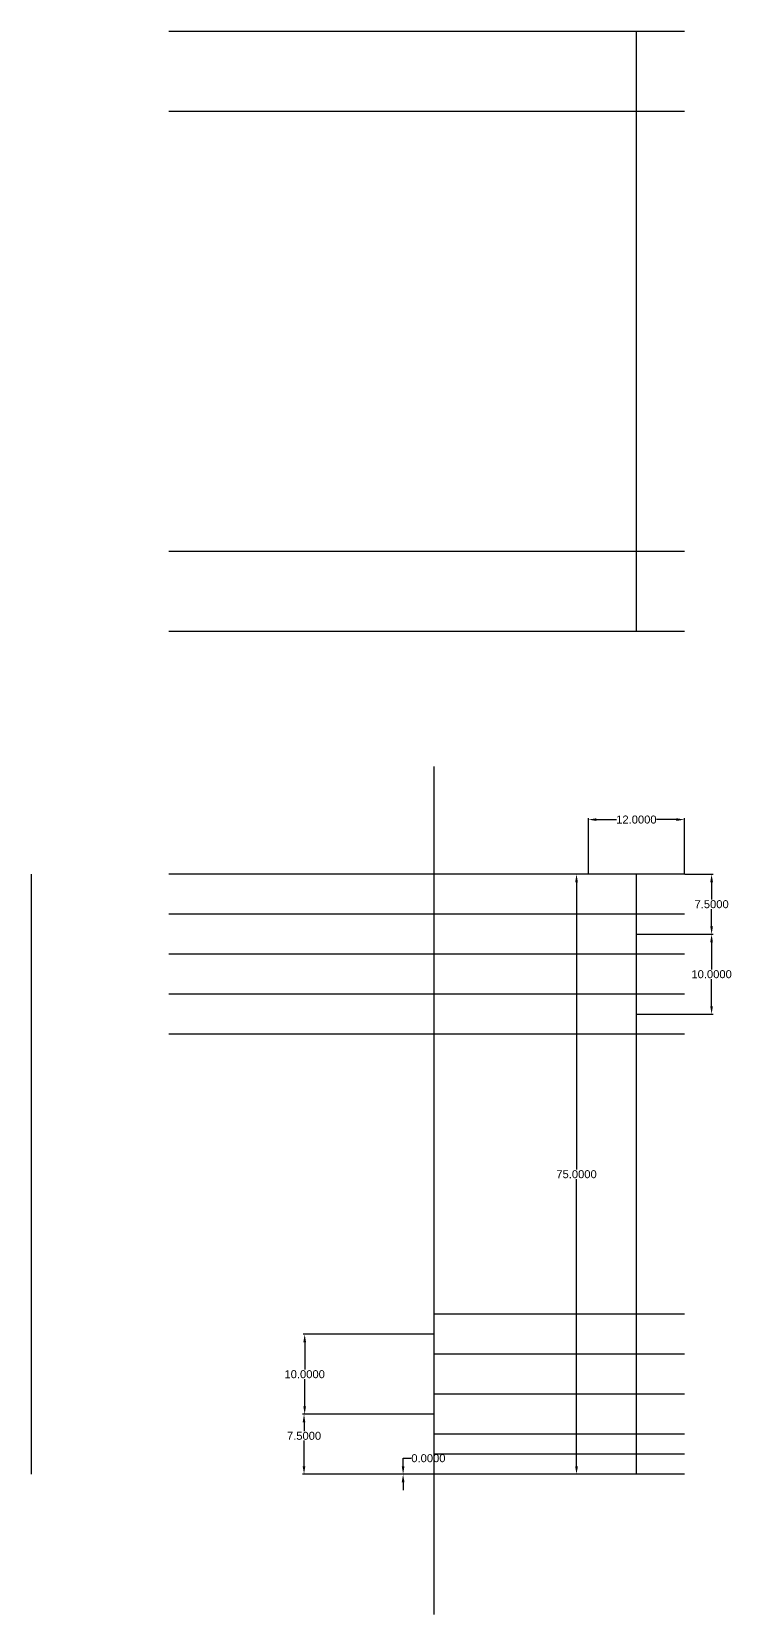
# Model space of a CAD drawing. Header units: millimetres. Extents: x -501 to 129, y -547 to 134.
# Drawn here: x -21.3 to 66.2, y -547.2 to -349.4 of the extents above; entities that cross this region are included whole.
import ezdxf

# ---------------------------------------------------------------- set-up
doc = ezdxf.new("R2010")
doc.units = ezdxf.units.MM
doc.header["$MEASUREMENT"] = 0
doc.layers.add('dimension', color=10, linetype='Continuous')
doc.layers.add('plate_top', color=7, linetype='Continuous', true_color=0xc2ced6)
doc.layers.add('scruw', color=7, linetype='Continuous', true_color=0x1f282e)
doc.styles.get("Standard").update_dxf_attribs({"font": 'arial.ttf'})
doc.dimstyles.get("Standard").update_dxf_attribs({"dimtxt": 1, "dimasz": 1, "dimexe": 0.18, "dimexo": 0.0625, "dimgap": 0.09, "dimtad": 0, "dimtih": 1, "dimtoh": 1, "dimdec": 4, "dimzin": 0, "dimdsep": 46, "dimtxsty": 'Standard', "dimcen": 0.09, "dimadec": 0, "dimazin": 0, "dimtfac": 1, "dimtdec": 4, "dimtofl": 0, "dimtmove": 0, "dimatfit": 3, "dimfxl": 1, "dimtolj": 1, "dimtzin": 0, "dimarcsym": 0})

# ---------------------------------------------------------------- blocks, each defined once
blk = doc.blocks.new('*D3')
at = {"layer": 'Defpoints', "color": 0, "transparency": 16777216}
for p in [(12.77, -522.19), (28.97, -522.19), (28.97, -529.69)]:
    blk.add_point(p, dxfattribs=at)
at = {"layer": 'dimension', "color": 0, "lineweight": -2, "transparency": 16777216}
for p, q in [((28.91, -522.19), (12.59, -522.19)), ((12.77, -523.19), (12.77, -524.29)), ((12.77, -528.69), (12.77, -525.49)), ((28.91, -529.69), (12.59, -529.69))]:
    blk.add_line(p, q, dxfattribs=at)
at = {"layer": 'dimension', "color": 0, "transparency": 16777216}
for points in [[(12.6, -523.19), (12.93, -523.19), (12.77, -522.19)], [(12.6, -528.69), (12.93, -528.69), (12.77, -529.69)]]:
    blk.add_solid(points, dxfattribs=at)
at = {"layer": 'dimension', "color": 0, "transparency": 16777216, "insert": (12.77, -524.89), "char_height": 1, "attachment_point": 5}
blk.add_mtext('\\A1;7.5000', dxfattribs=at)
blk = doc.blocks.new('*D4')
at = {"layer": 'Defpoints', "color": 0, "transparency": 16777216}
for p in [(12.85, -512.19), (28.97, -512.19), (28.97, -522.19)]:
    blk.add_point(p, dxfattribs=at)
at = {"layer": 'dimension', "color": 0, "lineweight": -2, "transparency": 16777216}
for p, q in [((28.91, -512.19), (12.67, -512.19)), ((12.85, -513.19), (12.85, -516.59)), ((12.85, -521.19), (12.85, -517.79)), ((28.91, -522.19), (12.67, -522.19))]:
    blk.add_line(p, q, dxfattribs=at)
at = {"layer": 'dimension', "color": 0, "transparency": 16777216}
for points in [[(12.68, -513.19), (13.02, -513.19), (12.85, -512.19)], [(12.68, -521.19), (13.02, -521.19), (12.85, -522.19)]]:
    blk.add_solid(points, dxfattribs=at)
at = {"layer": 'dimension', "color": 0, "transparency": 16777216, "insert": (12.85, -517.19), "char_height": 1, "attachment_point": 5}
blk.add_mtext('\\A1;10.0000', dxfattribs=at)
blk = doc.blocks.new('*D5')
at = {"layer": 'Defpoints', "color": 0, "transparency": 16777216}
for p in [(48.3, -447.86), (48.3, -454.69), (60.3, -454.69)]:
    blk.add_point(p, dxfattribs=at)
at = {"layer": 'dimension', "color": 0, "lineweight": -2, "transparency": 16777216}
for p, q in [((48.3, -454.63), (48.3, -447.68)), ((49.3, -447.86), (51.8, -447.86)), ((59.3, -447.86), (56.81, -447.86)), ((60.3, -454.63), (60.3, -447.68))]:
    blk.add_line(p, q, dxfattribs=at)
at = {"layer": 'dimension', "color": 0, "transparency": 16777216}
for points in [[(49.3, -447.69), (49.3, -448.03), (48.3, -447.86)], [(59.3, -447.69), (59.3, -448.03), (60.3, -447.86)]]:
    blk.add_solid(points, dxfattribs=at)
at = {"layer": 'dimension', "color": 0, "transparency": 16777216, "insert": (54.3, -447.86), "char_height": 1, "attachment_point": 5}
blk.add_mtext('\\A1;12.0000', dxfattribs=at)
blk = doc.blocks.new('*D7')
at = {"layer": 'Defpoints', "color": 0, "transparency": 16777216}
for p in [(25.15, -529.69), (36.73, -529.69), (48.3, -529.69)]:
    blk.add_point(p, dxfattribs=at)
at = {"layer": 'dimension', "color": 0, "lineweight": -2, "transparency": 16777216}
for p, q in [((25.15, -528.69), (25.15, -527.69)), ((25.15, -527.69), (26.15, -527.69)), ((36.66, -529.69), (24.97, -529.69)), ((48.24, -529.69), (24.97, -529.69)), ((25.15, -530.69), (25.15, -531.69))]:
    blk.add_line(p, q, dxfattribs=at)
at = {"layer": 'dimension', "color": 0, "transparency": 16777216}
for points in [[(24.98, -528.69), (25.32, -528.69), (25.15, -529.69)], [(24.98, -530.69), (25.32, -530.69), (25.15, -529.69)]]:
    blk.add_solid(points, dxfattribs=at)
at = {"layer": 'dimension', "color": 0, "transparency": 16777216, "insert": (28.31, -527.69), "char_height": 1, "attachment_point": 5}
blk.add_mtext('\\A1;0.0000', dxfattribs=at)
blk = doc.blocks.new('*D8')
at = {"layer": 'Defpoints', "color": 0, "transparency": 16777216}
for p in [(48.3, -454.69, 12), (46.82, -529.69), (48.3, -529.69, 12)]:
    blk.add_point(p, dxfattribs=at)
at = {"layer": 'dimension', "color": 0, "lineweight": -2, "transparency": 16777216}
for p, q in [((48.24, -454.69), (46.64, -454.69)), ((46.82, -455.69), (46.82, -491.59)), ((46.82, -528.69), (46.82, -492.79)), ((48.24, -529.69), (46.64, -529.69))]:
    blk.add_line(p, q, dxfattribs=at)
at = {"layer": 'dimension', "color": 0, "transparency": 16777216}
for points in [[(46.65, -455.69), (46.99, -455.69), (46.82, -454.69)], [(46.65, -528.69), (46.99, -528.69), (46.82, -529.69)]]:
    blk.add_solid(points, dxfattribs=at)
at = {"layer": 'dimension', "color": 0, "transparency": 16777216, "insert": (46.82, -492.19), "char_height": 1, "attachment_point": 5}
blk.add_mtext('\\A1;75.0000', dxfattribs=at)
blk = doc.blocks.new('*D11')
at = {"layer": 'Defpoints', "color": 0, "transparency": 16777216}
for p in [(60.3, -454.69), (54.3, -462.19), (63.7, -462.19)]:
    blk.add_point(p, dxfattribs=at)
at = {"layer": 'dimension', "color": 0, "lineweight": -2, "transparency": 16777216}
for p, q in [((60.37, -454.69), (63.88, -454.69)), ((63.7, -455.69), (63.7, -457.84)), ((63.7, -461.19), (63.7, -459.04)), ((54.37, -462.19), (63.88, -462.19))]:
    blk.add_line(p, q, dxfattribs=at)
at = {"layer": 'dimension', "color": 0, "transparency": 16777216}
for points in [[(63.53, -455.69), (63.87, -455.69), (63.7, -454.69)], [(63.53, -461.19), (63.87, -461.19), (63.7, -462.19)]]:
    blk.add_solid(points, dxfattribs=at)
at = {"layer": 'dimension', "color": 0, "transparency": 16777216, "insert": (63.7, -458.44), "char_height": 1, "attachment_point": 5}
blk.add_mtext('\\A1;7.5000', dxfattribs=at)
blk = doc.blocks.new('*D12')
at = {"layer": 'Defpoints', "color": 0, "transparency": 16777216}
for p in [(54.3, -462.19), (54.3, -472.19), (63.7, -472.19)]:
    blk.add_point(p, dxfattribs=at)
at = {"layer": 'dimension', "color": 0, "lineweight": -2, "transparency": 16777216}
for p, q in [((54.37, -462.19), (63.88, -462.19)), ((63.7, -463.19), (63.7, -466.59)), ((63.7, -471.19), (63.7, -467.79)), ((54.37, -472.19), (63.88, -472.19))]:
    blk.add_line(p, q, dxfattribs=at)
at = {"layer": 'dimension', "color": 0, "transparency": 16777216}
for points in [[(63.53, -463.19), (63.86, -463.19), (63.7, -462.19)], [(63.53, -471.19), (63.86, -471.19), (63.7, -472.19)]]:
    blk.add_solid(points, dxfattribs=at)
at = {"layer": 'dimension', "color": 0, "transparency": 16777216, "insert": (63.7, -467.19), "char_height": 1, "attachment_point": 5}
blk.add_mtext('\\A1;10.0000', dxfattribs=at)

msp = doc.modelspace()

# ---------------------------------------------------------------- linework, layer by layer
at = {"layer": 'plate_top'}
for p, q in [((60.30351, -349.36799), (-4.12382, -349.36799)), ((54.30351, -424.36799), (54.30351, -349.36799)), ((60.30351, -359.36799), (-4.12382, -359.36799)), ((60.30351, -414.36799), (-4.12382, -414.36799)), ((60.30351, -424.36799), (-4.12382, -424.36799)), ((-21.26576, -529.69431), (-21.26576, -454.69431)), ((60.30351, -454.69431), (-4.12382, -454.69431)), ((54.30351, -529.69431), (54.30351, -454.69431)), ((60.30351, -459.69431), (-4.12382, -459.69431)), ((60.30351, -464.69431), (-4.12382, -464.69431)), ((60.30351, -469.69431), (-4.12382, -469.69431)), ((60.30351, -474.69431), (-4.12382, -474.69431)), ((60.30351, -509.69431), (28.97383, -509.69431)), ((60.30351, -514.69431), (28.97383, -514.69431)), ((60.30351, -519.69431), (28.97383, -519.69431)), ((60.30351, -524.69431), (28.97383, -524.69431)), ((60.30351, -527.19431), (28.97383, -527.19431)), ((60.30351, -529.69431), (28.97383, -529.69431))]:
    msp.add_line(p, q, dxfattribs=at)
at = {"layer": 'scruw'}
msp.add_line((28.97383, -441.24073), (28.97383, -547.2012), dxfattribs=at)

# ---------------------------------------------------------------- dimensions: what is measured, and where the dimension line sits
at = {"layer": 'dimension'}
dim = msp.add_linear_dim(base=(48.30351, -447.86099), p1=(60.30351, -454.69431), p2=(48.30351, -454.69431), dimstyle='Standard', dxfattribs=at)
dim.commit()
dim.dimension.update_dxf_attribs({"geometry": '*D5', "text_midpoint": (54.30351, -447.86099), "dimtype": 160})
for base, p1, p2, picture, middle in [((46.82159, -529.69431), (48.30351, -454.69431, 12), (48.30351, -529.69431, 12), '*D8', (46.82159, -492.19431)), ((63.70101, -462.19431), (60.30351, -454.69431), (54.30351, -462.19431), '*D11', (63.70101, -458.44431)), ((12.85061, -512.19431), (28.97383, -522.19431), (28.97383, -512.19431), '*D4', (12.85061, -517.19431)), ((25.1499951181, -529.6943103278), (36.7267521401, -529.6943103278), (48.3035091621, -529.6943103278), '*D7', (28.3140060322, -527.6943103278))]:
    dim = msp.add_linear_dim(base=base, p1=p1, p2=p2, angle=90, dimstyle='Standard', dxfattribs=at)
    dim.commit()
    dim.dimension.update_dxf_attribs({"geometry": picture, "text_midpoint": middle})
for base, p1, p2, picture, middle in [((63.69536, -472.19431), (54.30351, -462.19431), (54.30351, -472.19431), '*D12', (63.69536, -467.19431)), ((12.76612, -522.19431), (28.97383, -529.69431), (28.97383, -522.19431), '*D3', (12.76612, -524.89402))]:
    dim = msp.add_linear_dim(base=base, p1=p1, p2=p2, angle=90, dimstyle='Standard', dxfattribs=at)
    dim.commit()
    dim.dimension.update_dxf_attribs({"geometry": picture, "text_midpoint": middle, "dimtype": 160})

doc.saveas('drawing.dxf')
